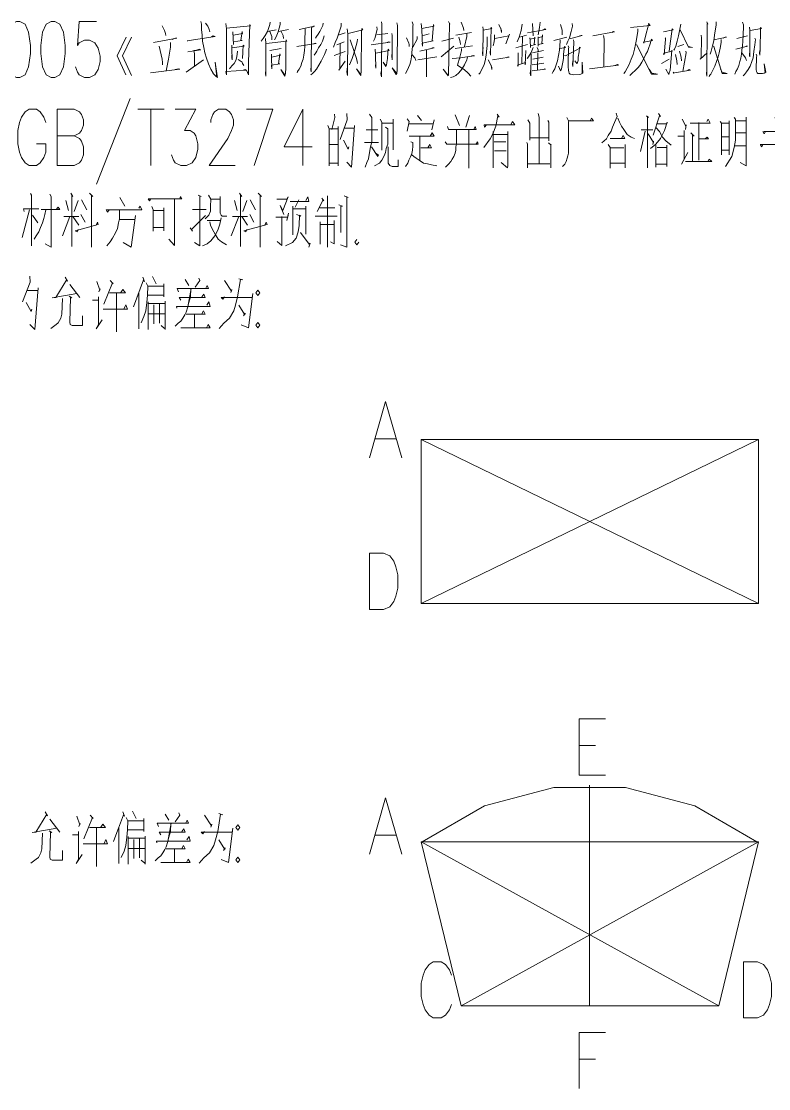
# Model space of a CAD drawing. Header units: millimetres. Extents: x 0 to 829, y 0 to 570.
# Drawn here: x 647.9 to 698.9, y 256.6 to 329.4 of the extents above; entities that cross this region are included whole.
import ezdxf

# ---------------------------------------------------------------- set-up
doc = ezdxf.new("R2010")
doc.units = ezdxf.units.MM

msp = doc.modelspace()

# ---------------------------------------------------------------- linework, layer by layer
at = {"color": 0, "lineweight": 0}
for points in [[(647.558889, 329.402722), (647.202583, 329.219278), (646.966222, 328.668944), (646.846278, 327.75525), (646.846278, 327.208444), (646.966222, 326.29475), (647.202583, 325.744417), (647.558889, 325.560972), (647.79525, 325.560972), (648.151556, 325.744417), (648.391444, 326.29475), (648.511389, 327.208444), (648.511389, 327.75525), (648.391444, 328.668944), (648.151556, 329.219278), (647.79525, 329.402722)], [(649.936611, 329.402722), (649.580306, 329.219278), (649.340417, 328.668944), (649.224, 327.75525), (649.224, 327.208444), (649.340417, 326.29475), (649.580306, 325.744417), (649.936611, 325.560972), (650.172972, 325.560972), (650.529278, 325.744417), (650.765639, 326.29475), (650.885583, 327.208444), (650.885583, 327.75525), (650.765639, 328.668944), (650.529278, 329.219278), (650.172972, 329.402722)], [(664.030083, 311.047694), (663.8925, 310.86425), (664.030083, 310.680806), (664.167667, 310.86425)], [(664.030083, 308.853417), (663.8925, 308.669972), (664.030083, 308.486528), (664.167667, 308.669972)], [(671.657139, 289.256611), (671.657139, 293.094833), (672.616694, 293.094833), (673.029444, 292.911389), (673.304611, 292.548028), (673.438667, 292.181139), (673.57625, 291.630806), (673.57625, 290.717111), (673.438667, 290.170306), (673.304611, 289.803417), (673.029444, 289.440056), (672.616694, 289.256611)], [(662.664833, 274.552833), (662.52725, 274.369389), (662.664833, 274.185944), (662.802417, 274.369389)], [(662.664833, 272.358556), (662.52725, 272.175111), (662.664833, 271.991667), (662.802417, 272.175111)], [(697.170028, 261.376583), (697.170028, 265.214806), (698.129583, 265.214806), (698.542333, 265.031361), (698.8175, 264.668), (698.955083, 264.301111), (699.089139, 263.754306), (699.089139, 262.837083), (698.955083, 262.290278), (698.8175, 261.923389), (698.542333, 261.560028), (698.129583, 261.376583)]]:
    msp.add_lwpolyline(points, close=True, dxfattribs=at)
for points in [[(653.023417, 329.402722), (651.838083, 329.402722), (651.718139, 327.75525), (651.838083, 327.938694), (652.194389, 328.122139), (652.550694, 328.122139), (652.907, 327.938694), (653.143361, 327.571806), (653.263306, 327.025), (653.263306, 326.658111), (653.143361, 326.111306), (652.907, 325.744417), (652.550694, 325.560972), (652.194389, 325.560972), (651.838083, 325.744417), (651.718139, 325.927861), (651.598194, 326.29475)], [(660.146, 329.402722), (660.184806, 329.219278), (660.184806, 328.855917), (660.223611, 328.464333), (660.262417, 328.041), (660.340028, 327.617667), (660.421167, 327.254306), (660.519944, 326.890944), (660.657528, 326.499361), (660.833917, 326.136), (660.989139, 325.864361), (660.989139, 325.832611), (661.165528, 325.652694), (661.285472, 325.560972), (661.246667, 325.684444), (661.109083, 326.619306), (661.2255, 325.592722)], [(660.459972, 329.27925), (660.615194, 329.067583), (660.696333, 328.915889), (660.752778, 328.676)], [(664.880278, 329.339222), (664.859111, 329.191056), (664.682722, 328.704222), (664.5275, 328.432583), (664.389917, 328.220917), (664.252333, 328.041)], [(665.547028, 329.339222), (665.547028, 329.191056), (665.409444, 328.676), (665.271861, 328.344389), (665.176611, 328.132722)], [(668.49625, 329.27925), (668.475083, 329.127556), (668.376306, 328.947639), (668.259889, 328.704222), (668.143472, 328.524306), (668.044694, 328.372611), (667.963556, 328.252667)], [(669.713333, 329.27925), (669.713333, 329.067583), (669.438167, 328.252667), (669.300583, 327.949278), (669.184167, 327.649417)], [(672.465, 329.370972), (672.482639, 329.219278), (672.465, 325.620944), (672.426194, 325.832611), (672.465, 326.044278)], [(673.526861, 329.311), (673.565667, 329.127556), (673.5445, 326.227722), (673.5445, 326.044278), (673.526861, 325.896111), (673.505694, 325.832611), (673.466889, 325.772639), (673.191722, 326.227722), (673.505694, 325.832611)], [(674.567556, 329.370972), (674.624, 329.159306), (674.606361, 329.099333), (674.606361, 328.220917), (674.606361, 327.797583), (674.567556, 327.497722), (674.546389, 327.254306), (674.52875, 326.982667), (674.468778, 326.711028), (674.408806, 326.467611), (674.310028, 326.255944), (674.232417, 326.044278), (674.116, 325.832611)], [(677.044056, 329.402722), (677.139306, 329.219278), (677.1005, 329.27925), (677.061694, 326.830972), (677.044056, 325.832611), (677.044056, 325.744417), (677.022889, 325.684444), (676.670111, 326.136), (677.022889, 325.712667)], [(677.908361, 329.339222), (678.063583, 328.947639), (678.08475, 328.767722)], [(683.29175, 329.339222), (683.249417, 328.979389), (683.154167, 328.492556)], [(694.665306, 329.370972), (694.746444, 329.219278), (694.704111, 329.251028), (694.665306, 325.652694), (694.647667, 325.832611), (694.665306, 326.076028)], [(695.314417, 329.370972), (695.314417, 329.159306), (695.198, 328.464333), (695.138028, 328.069222), (695.060417, 327.737611), (694.961639, 327.37425), (694.901667, 327.162583)], [(697.103, 329.339222), (697.180611, 329.159306), (697.162972, 329.067583), (697.141806, 328.464333), (697.124167, 328.041), (697.103, 327.737611), (697.064194, 327.43775), (697.043028, 327.162583), (696.986583, 326.890944), (696.926611, 326.651056), (696.849, 326.379417), (696.767861, 326.16775), (696.651444, 325.984306), (696.573833, 325.804389)], [(657.51075, 329.099333), (657.6695, 328.767722), (657.729472, 328.584278), (657.747111, 328.432583)], [(661.853444, 329.251028), (661.89225, 328.887667), (661.89225, 325.744417), (661.853444, 325.984306), (663.268083, 326.076028), (663.169306, 326.107778), (663.031722, 326.076028)], [(661.89225, 328.947639), (663.525611, 329.099333), (663.486806, 329.191056), (663.405667, 326.619306), (663.405667, 326.319444), (663.388028, 326.016056), (663.388028, 325.744417), (663.268083, 326.076028)], [(662.326167, 328.676), (662.364972, 327.829333), (662.364972, 328.00925), (662.954111, 328.100972), (662.8765, 328.100972), (662.954111, 328.704222), (662.992917, 328.584278), (662.364972, 328.464333)], [(664.682722, 328.704222), (665.271861, 328.827694)], [(664.859111, 328.704222), (664.996694, 328.372611), (664.996694, 328.132722)], [(665.430611, 328.704222), (666.118528, 328.855917)], [(665.628167, 328.704222), (665.76575, 328.432583), (665.783389, 328.220917)], [(667.258, 328.887667), (667.236833, 328.00925), (667.236833, 327.677639), (667.219194, 327.406), (667.180389, 327.102611), (667.120417, 326.830972), (667.042806, 326.591083), (666.961667, 326.347667), (666.84525, 326.136), (666.746472, 325.984306), (666.707667, 325.896111)], [(666.862889, 328.855917), (667.907111, 329.067583), (667.847139, 329.067583), (667.730722, 329.007611)], [(667.688389, 328.979389), (667.67075, 325.956083), (667.649583, 326.107778), (667.67075, 326.347667)], [(669.515778, 328.464333), (669.9885, 328.616028)], [(670.126083, 328.887667), (670.164889, 328.556056), (670.14725, 325.712667), (670.104917, 325.956083), (670.14725, 326.287694)], [(670.186056, 328.584278), (671.187944, 328.827694), (671.127972, 328.915889), (671.110333, 328.64425), (671.089167, 325.956083), (671.068, 325.804389), (671.050361, 325.712667), (670.754028, 326.16775), (671.068, 325.772639)], [(672.151028, 329.039361), (672.168667, 328.855917), (672.013444, 328.220917), (671.932306, 328.041)], [(672.151028, 328.492556), (672.895389, 328.584278)], [(673.170556, 328.584278), (673.209361, 328.432583), (673.209361, 326.771), (673.170556, 327.074389), (673.191722, 327.254306)], [(675.174333, 329.251028), (675.216667, 328.855917), (675.273111, 327.709389), (675.255472, 327.921056), (675.999833, 328.069222), (675.922222, 328.069222), (676.021, 329.191056), (676.038639, 329.067583), (675.234306, 328.915889)], [(675.255472, 328.404361), (675.724667, 328.556056)], [(677.534417, 328.464333), (678.613917, 328.64425)], [(678.299944, 328.556056), (678.299944, 328.372611), (678.141194, 327.677639)], [(679.379444, 329.039361), (679.400611, 328.855917), (679.379444, 327.042639), (679.361806, 327.254306), (679.400611, 327.617667)], [(679.400611, 328.795944), (680.007389, 328.915889), (679.950944, 329.007611), (679.912139, 327.102611), (679.890972, 327.286056), (679.912139, 327.497722)], [(680.480111, 329.191056), (680.617694, 328.887667), (680.6565, 328.767722), (680.6565, 328.64425), (680.617694, 328.947639)], [(682.071139, 329.219278), (681.993528, 328.767722), (681.855944, 328.312639), (681.718361, 328.00925)], [(682.445083, 328.616028), (683.683333, 328.855917), (683.623361, 328.887667), (683.446972, 328.795944)], [(682.780222, 329.251028), (682.819028, 328.404361)], [(684.685222, 329.191056), (684.801639, 328.795944), (684.801639, 328.64425), (684.801639, 328.492556)], [(685.489556, 329.251028), (685.510722, 329.067583), (685.411944, 328.704222), (685.295528, 328.280889), (685.19675, 328.041), (685.097972, 327.829333)], [(686.886556, 328.404361), (688.378806, 328.676), (688.301194, 328.704222), (688.18125, 328.64425)], [(689.952194, 328.887667), (689.952194, 328.735972), (689.871056, 328.160944), (689.814611, 327.829333), (689.733472, 327.497722), (689.638222, 327.134361), (689.518278, 326.830972), (689.380694, 326.467611), (689.243111, 326.195972), (689.087889, 325.956083), (689.00675, 325.832611)], [(689.458306, 328.979389), (690.795333, 329.127556), (690.696556, 329.251028), (690.65775, 329.067583), (690.520167, 328.492556), (690.382583, 327.921056), (690.343778, 327.981028), (690.382583, 327.981028), (690.954083, 328.100972), (690.894111, 328.192694), (690.795333, 327.861083), (690.696556, 327.557694), (690.618944, 327.346028), (690.520167, 327.162583), (690.382583, 326.862722), (690.245, 326.619306), (690.089778, 326.379417), (689.952194, 326.227722), (689.775806, 326.044278), (689.57825, 325.864361), (689.4195, 325.712667)], [(691.719611, 328.676), (692.368722, 328.827694), (692.30875, 328.887667), (692.111194, 327.37425)], [(692.897889, 329.219278), (692.88025, 329.099333), (692.742667, 328.404361), (692.643889, 328.041), (692.545111, 327.709389), (692.4675, 327.497722), (692.425167, 327.43775)], [(692.859083, 328.827694), (693.427056, 327.649417), (693.702222, 327.617667), (693.409417, 327.677639)], [(697.593361, 329.007611), (697.614528, 328.795944), (697.614528, 327.286056), (697.614528, 326.982667), (697.593361, 327.102611), (697.614528, 327.406)], [(697.632167, 328.767722), (698.401222, 328.915889), (698.34125, 328.979389), (698.34125, 328.827694), (698.302444, 327.557694), (698.281278, 327.102611), (698.263639, 327.254306), (698.281278, 327.406)], [(655.037778, 328.312639), (654.427472, 327.042639), (655.016611, 325.744417)], [(655.408194, 328.312639), (654.801417, 327.042639), (655.408194, 325.712667)], [(656.903972, 327.949278), (658.495, 328.252667), (658.417389, 328.252667), (658.181028, 328.160944)], [(658.061083, 327.949278), (658.061083, 327.649417), (657.944667, 326.830972), (657.785917, 326.016056)], [(660.872722, 328.344389), (660.989139, 328.404361), (661.109083, 328.372611), (659.200556, 328.069222), (659.260528, 328.069222)], [(664.545139, 328.220917), (664.583944, 327.889306), (664.583944, 326.771), (664.566306, 325.652694), (664.545139, 325.832611), (664.566306, 326.107778)], [(664.605111, 327.889306), (666.01975, 328.041), (665.959778, 328.132722), (665.942139, 327.861083), (665.942139, 326.195972), (665.920972, 325.864361), (665.903333, 325.744417), (665.882167, 325.652694), (665.607, 326.107778), (665.882167, 325.744417)], [(666.6865, 327.677639), (668.023528, 327.889306), (667.945917, 327.921056), (667.825972, 327.861083)], [(668.552694, 328.404361), (668.513889, 328.252667), (668.436278, 328.041), (668.319861, 327.829333), (668.182278, 327.585917), (668.062333, 327.37425), (667.984722, 327.254306), (667.868306, 327.102611)], [(669.928528, 328.00925), (669.420528, 327.797583)], [(669.653361, 327.861083), (669.635722, 326.195972), (669.558111, 326.076028), (669.9885, 326.679278)], [(670.835167, 328.192694), (670.814, 328.00925), (670.676417, 327.497722), (670.461222, 326.862722), (670.284833, 326.439389)], [(670.323639, 328.132722), (670.637611, 327.286056), (670.637611, 327.254306), (670.754028, 326.862722), (670.814, 326.651056), (670.835167, 326.531111)], [(671.755917, 327.797583), (673.054139, 327.981028), (673.032972, 327.981028), (672.955361, 328.00925), (672.856583, 327.949278)], [(674.172444, 328.280889), (674.331194, 327.921056), (674.348833, 327.829333), (674.37, 327.677639)], [(674.899167, 328.372611), (674.899167, 328.192694), (674.606361, 327.649417)], [(676.588972, 328.041), (677.375667, 328.252667)], [(677.749611, 328.312639), (677.848389, 328.00925), (677.866028, 327.829333)], [(679.675778, 328.344389), (679.675778, 327.677639), (679.654611, 327.617667), (679.636972, 327.286056), (679.598167, 326.950917), (679.538194, 326.711028), (679.478222, 326.467611), (679.379444, 326.255944), (679.280667, 326.044278), (679.203056, 325.896111), (679.104278, 325.804389)], [(680.187306, 328.492556), (680.187306, 328.160944), (680.144972, 327.921056), (680.088528, 327.737611)], [(680.204944, 328.220917), (681.150389, 328.404361), (681.206833, 328.524306), (680.952833, 327.861083)], [(682.445083, 327.829333), (681.64075, 327.585917)], [(681.877111, 328.312639), (682.367472, 328.464333)], [(682.092306, 328.344389), (682.0535, 326.531111)], [(682.603833, 328.280889), (682.621472, 328.100972), (682.642639, 327.617667), (682.642639, 327.737611), (682.97425, 327.829333), (682.896639, 327.829333), (682.935444, 328.312639), (682.917806, 328.252667), (682.621472, 328.192694)], [(683.154167, 328.344389), (683.154167, 327.709389), (683.171806, 327.829333), (683.506944, 327.889306), (683.408167, 327.889306), (683.468139, 328.492556), (683.468139, 328.372611), (683.171806, 328.280889)], [(684.664056, 328.132722), (684.664056, 328.041), (684.607611, 327.43775), (684.547639, 327.074389), (684.487667, 326.711028), (684.388889, 326.439389), (684.293639, 326.16775), (684.194861, 325.984306), (684.11725, 325.832611)], [(684.233667, 328.100972), (685.119139, 328.312639)], [(685.313167, 328.252667), (685.394306, 328.220917), (686.159833, 328.432583), (686.099861, 328.432583), (685.983444, 328.404361)], [(685.570694, 328.132722), (685.588333, 328.00925), (685.531889, 326.319444), (685.510722, 326.467611), (685.531889, 326.711028)], [(687.630917, 328.432583), (687.67325, 328.192694), (687.652083, 326.287694)], [(689.871056, 327.829333), (690.894111, 325.804389), (691.306861, 325.804389), (690.932917, 325.864361), (690.894111, 325.896111), (690.735361, 326.136)], [(691.836028, 328.280889), (691.857194, 328.252667), (691.857194, 328.160944), (691.758417, 327.134361), (691.719611, 327.194333), (691.836028, 327.254306), (692.30875, 327.37425), (692.287583, 327.43775), (692.192333, 326.319444), (692.171167, 326.076028), (692.111194, 325.896111), (692.072389, 325.772639), (691.874833, 326.136)], [(693.113083, 327.829333), (692.682694, 327.677639)], [(694.273722, 328.464333), (694.312528, 328.280889), (694.294889, 326.950917), (694.21375, 326.830972), (694.686472, 327.254306)], [(695.649556, 328.160944), (695.649556, 327.981028), (695.61075, 327.677639), (695.511972, 327.254306), (695.434361, 326.982667), (695.335583, 326.651056), (695.215639, 326.347667), (695.078056, 326.076028), (694.940472, 325.804389), (694.862861, 325.712667), (694.824056, 325.620944)], [(695.159194, 328.132722), (696.0235, 328.312639), (695.924722, 328.312639), (695.787139, 328.252667)], [(696.711417, 328.220917), (697.438139, 328.404361)], [(697.946139, 328.252667), (697.988472, 328.160944), (697.946139, 327.797583), (697.889694, 327.346028), (697.829722, 326.922694), (697.752111, 326.651056), (697.632167, 326.347667), (697.494583, 326.107778), (697.378167, 325.956083), (697.240583, 325.772639), (697.141806, 325.684444)], [(657.295556, 327.709389), (657.493111, 326.830972), (657.531917, 326.591083), (657.531917, 326.439389)], [(659.260528, 327.314278), (660.146, 327.465972), (660.026056, 327.497722), (659.849667, 327.43775), (659.673278, 327.406), (659.712083, 327.194333), (659.712083, 326.347667)], [(662.640139, 327.37425), (662.601333, 326.982667), (662.541361, 326.73925), (662.424944, 326.531111), (662.287361, 326.379417), (662.167417, 326.255944), (662.089806, 326.16775)], [(662.248556, 327.769361), (662.266194, 327.525944), (662.287361, 326.771), (662.248556, 326.922694), (662.266194, 327.102611)], [(662.266194, 327.585917), (663.091694, 327.709389), (663.031722, 327.769361), (662.992917, 326.862722), (662.992917, 326.982667), (663.014083, 327.194333)], [(665.628167, 327.557694), (664.841472, 327.406)], [(664.957889, 327.162583), (664.957889, 326.950917), (664.979056, 326.16775), (664.957889, 326.407639), (665.529389, 326.499361), (665.44825, 326.499361), (665.529389, 327.194333), (665.568194, 327.102611), (664.979056, 326.950917)], [(668.711444, 327.497722), (668.672639, 327.37425), (668.573861, 327.134361), (668.475083, 326.922694), (668.358667, 326.679278), (668.199917, 326.407639), (668.044694, 326.136), (667.907111, 325.984306), (667.769528, 325.832611), (667.649583, 325.744417)], [(669.9885, 327.346028), (669.240611, 327.074389)], [(672.031083, 327.497722), (672.069889, 327.162583), (672.069889, 327.102611), (672.091056, 326.195972), (672.069889, 326.379417), (672.091056, 326.531111)], [(672.091056, 327.226083), (672.994167, 327.406), (672.934194, 327.497722), (672.895389, 327.254306), (672.87775, 326.862722), (672.838944, 326.591083), (672.817778, 326.407639), (672.757806, 326.319444), (672.581417, 326.619306), (672.778972, 326.347667)], [(674.546389, 327.134361), (674.743944, 326.922694), (674.821556, 326.73925)], [(675.096722, 327.37425), (676.059806, 327.585917), (675.961028, 327.585917), (675.823444, 327.525944)], [(675.548278, 327.43775), (675.548278, 325.620944), (675.530639, 325.864361), (675.548278, 326.076028)], [(676.550167, 326.982667), (677.396833, 327.709389)], [(677.495611, 327.557694), (678.691528, 327.737611)], [(677.926, 327.557694), (677.926, 327.406), (677.827222, 326.950917), (677.650833, 326.407639), (677.887194, 326.255944), (678.102389, 326.107778), (678.377556, 325.864361), (678.575111, 325.652694)], [(681.795972, 327.254306), (681.795972, 326.347667), (681.757167, 326.407639), (682.289861, 326.591083), (682.268694, 326.439389), (682.3075, 326.950917), (682.328667, 327.406)], [(682.819028, 327.617667), (682.681444, 327.286056), (682.505056, 326.982667), (682.406278, 326.862722)], [(682.681444, 327.194333), (682.660278, 325.684444), (682.621472, 325.832611), (682.660278, 326.136)], [(682.780222, 327.254306), (683.524583, 327.406)], [(683.094194, 327.617667), (683.171806, 327.465972), (683.171806, 327.37425)], [(683.133, 327.254306), (683.111833, 326.076028)], [(684.646417, 327.557694), (685.020361, 327.617667), (684.960389, 327.677639), (684.939222, 327.525944), (684.900417, 327.134361), (684.882778, 326.862722), (684.843972, 326.619306), (684.801639, 326.379417), (684.745194, 326.16775), (684.706389, 326.044278), (684.685222, 326.016056), (684.547639, 326.347667), (684.685222, 326.076028)], [(684.960389, 327.074389), (685.020361, 327.042639), (686.039889, 327.585917), (685.983444, 327.649417), (685.962278, 327.314278), (685.902306, 326.950917), (685.884667, 326.73925), (685.845861, 326.591083), (685.807056, 326.531111), (685.669472, 326.711028)], [(685.214389, 327.737611), (685.256722, 327.617667), (685.235556, 327.557694), (685.214389, 326.531111), (685.214389, 326.287694), (685.235556, 326.076028), (685.256722, 325.956083), (685.274361, 325.864361), (685.351972, 325.804389), (685.471917, 325.772639), (685.588333, 325.744417), (685.983444, 325.772639), (686.078694, 325.804389), (686.159833, 325.832611), (686.198639, 325.864361), (686.159833, 326.619306), (686.159833, 325.864361)], [(692.523944, 327.134361), (692.622722, 326.711028), (692.643889, 326.467611)], [(692.799111, 327.37425), (692.919056, 326.950917), (692.936694, 326.711028)], [(693.233028, 327.37425), (693.250667, 327.254306), (693.035472, 325.984306)], [(695.116861, 327.709389), (695.138028, 327.677639), (695.709528, 325.832611), (696.062306, 325.832611), (695.727167, 325.924333), (695.61075, 326.136)], [(696.651444, 327.497722), (697.438139, 327.709389), (697.378167, 327.709389), (697.357, 327.677639)], [(697.064194, 327.254306), (697.300556, 326.922694), (697.378167, 326.73925)], [(698.044917, 327.162583), (698.083722, 327.042639), (698.066083, 326.950917), (698.044917, 326.107778), (698.066083, 325.984306), (698.104889, 325.896111), (698.143694, 325.832611), (698.221306, 325.832611), (698.478833, 325.832611), (698.577611, 325.864361), (698.694028, 325.924333), (698.577611, 326.499361), (698.655222, 325.896111)], [(659.144111, 325.924333), (660.322389, 326.771)], [(662.678944, 326.80275), (662.954111, 326.619306), (662.992917, 326.531111), (663.074056, 326.379417)], [(674.959139, 326.771), (676.236194, 326.982667)], [(678.33875, 326.950917), (678.299944, 326.771), (678.123556, 326.439389), (677.947167, 326.136), (677.749611, 325.896111), (677.534417, 325.712667), (677.358028, 325.620944), (677.178111, 325.560972)], [(677.298056, 326.862722), (677.887194, 326.922694), (678.299944, 326.982667), (678.811472, 327.042639), (678.7515, 327.074389), (678.613917, 327.042639)], [(679.753389, 326.771), (679.929778, 326.439389), (679.98975, 326.255944), (680.007389, 326.107778), (679.950944, 326.407639)], [(680.049722, 326.771), (681.189194, 326.950917), (681.108056, 326.982667), (680.970472, 326.922694)], [(683.54575, 326.559333), (682.759056, 326.439389)], [(682.797861, 326.830972), (683.506944, 326.950917)], [(686.671361, 326.16775), (688.636333, 326.407639), (688.576361, 326.467611), (688.399972, 326.379417)], [(691.582028, 326.531111), (692.093556, 326.830972)], [(656.706417, 325.896111), (658.710194, 326.136), (658.611417, 326.16775), (658.396222, 326.107778)], [(682.741417, 326.016056), (683.662167, 326.136), (683.623361, 326.16775), (683.506944, 326.107778)], [(692.368722, 325.924333), (692.425167, 325.864361), (692.4675, 325.896111), (693.547, 326.076028), (693.469389, 326.107778), (693.370611, 326.044278)], [(655.327056, 324.139278), (653.023417, 318.290222)], [(649.569722, 322.495333), (649.439194, 322.858694), (649.185194, 323.225583), (648.927667, 323.409028), (648.416139, 323.409028), (648.162139, 323.225583), (647.904611, 322.858694), (647.777611, 322.495333), (647.650611, 321.945), (647.650611, 321.031306), (647.777611, 320.4845), (647.904611, 320.117611), (648.162139, 319.750722), (648.416139, 319.570806), (648.927667, 319.570806), (649.185194, 319.750722), (649.439194, 320.117611), (649.569722, 320.4845), (649.569722, 321.031306), (648.927667, 321.031306)], [(650.33525, 319.570806), (650.33525, 323.409028), (651.488833, 323.409028), (651.873361, 323.225583), (652.000361, 323.042139), (652.127361, 322.678778), (652.127361, 322.311889), (652.000361, 321.945), (651.873361, 321.761556), (651.488833, 321.581639)], [(655.838583, 323.409028), (657.630694, 323.409028)], [(656.734639, 323.409028), (656.734639, 319.570806)], [(658.396222, 323.409028), (659.803806, 323.409028), (659.038278, 321.945), (659.422806, 321.945), (659.676806, 321.761556), (659.803806, 321.581639), (659.934333, 321.031306), (659.934333, 320.667944), (659.803806, 320.117611), (659.549806, 319.750722), (659.165278, 319.570806), (658.78075, 319.570806), (658.396222, 319.750722), (658.269222, 319.934167), (658.142222, 320.301056)], [(660.830389, 322.495333), (660.830389, 322.678778), (660.957389, 323.042139), (661.084389, 323.225583), (661.341917, 323.409028), (661.853444, 323.409028), (662.107444, 323.225583), (662.237972, 323.042139), (662.364972, 322.678778), (662.364972, 322.311889), (662.237972, 321.945), (661.980444, 321.398194), (660.699861, 319.570806), (662.491972, 319.570806)], [(663.261028, 323.409028), (665.053139, 323.409028), (663.772556, 319.570806)], [(667.09925, 323.409028), (665.818667, 320.847861), (667.737778, 320.847861)], [(667.09925, 323.409028), (667.09925, 319.570806)], [(669.265306, 323.063306), (669.293528, 322.834), (669.078333, 322.026139)], [(670.097861, 323.102111), (670.126083, 322.678778), (669.642778, 321.334694)], [(671.657139, 323.063306), (671.819417, 322.834), (671.819417, 321.183), (671.710056, 320.837278), (671.657139, 320.45275), (671.576, 320.029417), (671.470167, 319.761306), (671.360806, 319.454389)], [(674.21125, 322.756389), (674.37, 322.562361), (674.21125, 321.909722)], [(674.934444, 322.985694), (675.206083, 322.639972)], [(677.488556, 323.0245), (677.784889, 322.29425)], [(678.483389, 322.985694), (678.215278, 322.181361)], [(680.363694, 323.063306), (680.49775, 322.869278), (680.416611, 322.946889), (680.282556, 322.255444), (680.067361, 321.719222), (679.880389, 321.3735), (679.45, 320.798472)], [(683.157694, 323.102111), (683.238833, 322.869278), (683.238833, 319.7225)], [(685.119139, 322.834), (685.2285, 322.601167), (686.946528, 322.601167), (686.812472, 322.795194), (686.706639, 322.601167)], [(688.481111, 323.140917), (688.558722, 322.908083), (688.37175, 322.488278), (688.237694, 322.181361), (688.131861, 321.909722), (687.941361, 321.602806), (687.835528, 321.3735), (687.510972, 321.105389)], [(688.586944, 322.795194), (688.721, 322.527083), (688.855056, 322.255444), (689.017333, 322.026139), (689.232528, 321.680417), (689.500639, 321.489917), (689.744056, 321.412306)], [(690.548389, 322.946889), (690.682444, 322.834), (690.629528, 322.908083), (690.629528, 319.415583), (690.629528, 321.987333), (690.199139, 321.987333), (690.978778, 321.987333)], [(691.380944, 323.102111), (691.515, 322.908083), (691.433861, 322.946889), (691.007, 321.641611)], [(696.542083, 322.834), (696.623222, 322.717583), (696.623222, 321.719222), (696.623222, 321.295889), (696.542083, 320.798472), (696.379806, 320.184639), (695.949417, 319.493194)], [(696.647917, 322.601167), (697.346417, 322.601167), (697.346417, 322.869278), (697.346417, 319.532), (696.94425, 319.761306)], [(699.307861, 322.834), (699.470139, 322.717583), (699.389, 322.717583), (699.389, 319.299167), (699.389, 321.874444), (698.556444, 321.874444), (700.034583, 321.874444), (700.034583, 322.064944), (700.034583, 320.988972), (698.316556, 320.988972), (700.355611, 320.988972), (700.383833, 321.144194), (700.278, 319.570806), (699.900528, 319.761306)], [(668.810222, 322.29425), (668.891361, 322.064944), (668.891361, 319.532)], [(668.916056, 322.064944), (669.4805, 322.064944)], [(669.508722, 322.216639), (669.508722, 319.532)], [(669.939111, 322.10375), (670.581167, 322.10375)], [(670.637611, 322.29425), (670.422417, 319.454389), (670.097861, 319.800111)], [(672.733111, 322.181361), (672.891861, 322.064944), (672.891861, 321.027778), (672.786028, 320.720861), (672.733111, 320.45275), (672.651972, 320.223444), (672.489694, 319.916528), (672.330944, 319.7225), (671.981694, 319.532)], [(672.383861, 322.717583), (672.489694, 322.527083), (672.489694, 320.604444)], [(672.542611, 322.449472), (673.269333, 322.449472)], [(673.269333, 322.717583), (673.269333, 320.64325)], [(674.317083, 322.410667), (676.010417, 322.410667)], [(676.063333, 322.678778), (675.904583, 321.987333)], [(676.977028, 322.216639), (677.033472, 322.026139), (678.938472, 322.026139), (678.860861, 322.216639), (678.779722, 322.026139)], [(678.430472, 322.026139), (678.430472, 319.376778)], [(679.636972, 322.333056), (679.502917, 322.181361), (679.478222, 322.333056), (681.573722, 322.333056), (681.411444, 322.562361), (681.305611, 322.371861)], [(682.459194, 322.678778), (682.59325, 322.449472), (682.59325, 321.295889)], [(683.8315, 322.639972), (683.884417, 322.527083), (683.884417, 321.257083)], [(685.2285, 322.562361), (685.2285, 320.413944), (685.175583, 320.223444), (685.147361, 320.068222), (685.066222, 319.838917), (684.985083, 319.644889), (684.826333, 319.493194)], [(691.299806, 322.410667), (691.945389, 322.410667), (691.973611, 322.527083), (691.786639, 321.948528), (691.515, 321.412306), (691.193972, 321.027778), (690.8165, 320.720861)], [(691.222194, 322.142556), (691.433861, 321.874444), (691.649056, 321.489917), (691.86425, 321.257083), (692.241722, 320.950167)], [(692.993139, 322.717583), (693.236556, 322.255444), (693.26125, 322.333056), (693.208333, 322.026139)], [(693.532889, 322.449472), (694.901667, 322.449472), (694.767611, 322.717583), (694.661778, 322.562361)], [(694.122028, 322.488278), (694.122028, 319.916528), (694.122028, 321.3735), (694.795833, 321.3735), (694.686472, 321.489917), (694.580639, 321.412306)], [(695.575472, 322.562361), (695.681306, 322.449472), (695.681306, 320.297528), (695.681306, 320.604444), (696.192833, 320.604444), (696.192833, 320.297528), (696.192833, 322.601167), (696.192833, 322.449472), (695.653083, 322.449472), (695.653083, 322.488278)], [(650.33525, 321.581639), (651.488833, 321.581639), (651.873361, 321.398194), (652.000361, 321.21475), (652.127361, 320.847861), (652.127361, 320.301056), (652.000361, 319.934167), (651.873361, 319.750722), (651.488833, 319.570806), (650.33525, 319.570806)], [(669.882667, 321.295889), (670.207222, 320.682056), (670.231917, 320.837278)], [(671.41725, 321.987333), (672.221583, 321.987333)], [(674.37, 321.567528), (676.063333, 321.567528), (675.929278, 321.796833), (675.795222, 321.567528)], [(675.096722, 321.528722), (675.096722, 319.916528)], [(677.597917, 321.987333), (677.597917, 321.027778), (677.541472, 320.837278), (677.541472, 320.604444), (677.488556, 320.413944), (677.407417, 320.184639), (677.301583, 319.990611), (677.192222, 319.838917), (677.033472, 319.644889), (676.842972, 319.454389)], [(680.095583, 319.415583), (680.095583, 321.874444), (680.095583, 321.680417), (681.090417, 321.680417), (681.090417, 321.874444), (681.090417, 319.532), (681.062194, 319.415583), (680.631806, 319.761306)], [(682.568556, 321.451111), (683.912639, 321.451111)], [(688.075417, 321.412306), (689.07025, 321.412306), (688.964417, 321.602806), (688.855056, 321.412306)], [(690.46725, 321.909722), (690.146222, 320.530361)], [(690.65775, 321.719222), (691.031694, 321.144194), (691.031694, 321.221806), (690.978778, 320.988972)], [(692.700333, 321.567528), (693.127194, 321.567528), (693.127194, 321.948528), (693.127194, 320.029417), (692.940222, 319.644889), (693.370611, 320.45275)], [(693.585806, 321.796833), (693.801, 321.567528), (693.691639, 321.680417), (693.691639, 319.838917), (693.208333, 319.838917), (695.011028, 319.838917), (694.820528, 319.990611), (694.739389, 319.838917)], [(695.653083, 321.528722), (696.192833, 321.528722)], [(696.647917, 321.796833), (697.321722, 321.796833)], [(698.665806, 321.874444), (698.584667, 321.719222), (698.503528, 321.874444)], [(668.891361, 320.988972), (669.4805, 320.988972)], [(671.307889, 321.144194), (672.2745, 321.144194)], [(671.791194, 320.837278), (672.221583, 320.184639), (672.2745, 320.26225), (672.11575, 320.375139)], [(672.920083, 320.837278), (672.920083, 319.7225), (673.029444, 319.570806), (673.188194, 319.493194), (673.618583, 319.493194), (673.618583, 319.951806)], [(674.479361, 321.183), (674.613417, 321.144194), (674.613417, 320.876083), (674.585194, 320.604444), (674.532278, 320.375139), (674.451139, 320.145833), (674.345306, 319.916528), (674.264167, 319.7225), (674.101889, 319.493194)], [(675.149639, 320.759667), (675.876361, 320.759667), (675.770528, 320.988972), (675.632944, 320.759667)], [(676.818278, 321.183), (676.924111, 321.027778), (679.072528, 321.027778), (679.019611, 321.183), (678.913778, 320.988972)], [(680.1485, 321.183), (680.956361, 321.183)], [(680.176722, 320.569167), (680.981056, 320.569167)], [(682.378056, 321.144194), (682.4345, 321.027778), (682.4345, 319.415583)], [(683.856194, 321.105389), (684.046694, 320.950167)], [(684.018472, 321.027778), (684.018472, 319.415583)], [(687.941361, 320.988972), (688.075417, 320.798472), (688.075417, 319.376778)], [(688.050722, 320.759667), (689.017333, 320.759667)], [(689.098472, 320.988972), (689.098472, 319.415583)], [(691.193972, 320.950167), (691.193972, 319.454389), (691.193972, 319.644889), (691.945389, 319.644889), (691.945389, 319.493194), (691.945389, 320.950167), (691.945389, 320.798472), (691.275111, 320.798472)], [(696.542083, 320.914889), (697.346417, 320.914889)], [(698.503528, 320.988972), (698.422389, 320.837278), (698.34125, 320.950167)], [(674.532278, 320.297528), (674.666333, 320.184639), (674.828611, 320.068222), (675.043806, 319.916528), (675.340139, 319.7225), (675.60825, 319.683694), (675.876361, 319.609611), (676.253833, 319.532)], [(668.916056, 319.7225), (669.4805, 319.7225)], [(682.459194, 319.683694), (683.965556, 319.683694)], [(688.050722, 319.7225), (689.045556, 319.7225)], [(648.507861, 317.644639), (648.592528, 317.528222), (648.592528, 314.074528)], [(651.273639, 317.683444), (651.41475, 317.450611), (651.330083, 317.528222), (651.330083, 314.035722)], [(652.540111, 317.683444), (652.769417, 317.450611), (652.681222, 317.528222), (652.681222, 313.996917)], [(662.788306, 317.683444), (662.932944, 317.450611), (662.84475, 317.528222), (662.84475, 314.035722)], [(664.054778, 317.683444), (664.287611, 317.450611), (664.199417, 317.528222), (664.199417, 313.996917)], [(649.830778, 317.605833), (649.918972, 317.450611), (649.918972, 313.996917), (649.516806, 314.226222)], [(650.927917, 317.1825), (651.100778, 316.491056)], [(651.760472, 317.1825), (651.502944, 316.416972)], [(651.993306, 317.221306), (652.36725, 316.529861)], [(654.610917, 317.376528), (654.956639, 316.797972)], [(656.713472, 317.260111), (656.628806, 317.143694), (656.540611, 317.298917), (658.84425, 317.298917), (658.756056, 317.450611), (658.699611, 317.298917)], [(657.951722, 314.533139), (658.353889, 314.113333), (658.353889, 317.260111)], [(659.966083, 317.528222), (660.167167, 317.450611), (660.0825, 317.489417), (660.0825, 314.074528), (659.708556, 314.303833)], [(660.657528, 317.528222), (660.830389, 317.260111), (660.802167, 316.762694), (660.802167, 316.45225), (660.68575, 316.184139), (660.428222, 315.916028)], [(660.830389, 317.260111), (661.465389, 317.260111), (661.465389, 317.450611), (661.465389, 316.300556), (661.521833, 316.184139), (661.6065, 316.110056), (661.924, 316.110056)], [(662.442583, 317.1825), (662.615444, 316.491056)], [(663.278667, 317.1825), (663.017611, 316.416972)], [(663.507972, 317.221306), (663.881917, 316.529861)], [(665.32125, 317.260111), (666.012694, 317.260111), (666.100889, 317.415333), (665.726944, 316.491056), (665.554083, 316.836778), (665.811611, 316.222944)], [(666.242, 317.104889), (667.512, 317.104889), (667.452028, 317.415333), (667.307389, 317.1825)], [(666.820556, 317.221306), (666.587722, 316.723889)], [(668.259889, 316.685083), (669.297056, 316.685083), (668.778472, 316.685083), (668.778472, 317.489417), (668.778472, 313.996917), (668.778472, 316.110056), (667.942389, 316.110056), (669.438167, 316.110056)], [(668.404528, 317.337722), (668.545639, 317.143694), (668.489194, 317.221306), (668.087028, 316.416972)], [(669.928528, 317.489417), (670.189583, 317.376528), (670.101389, 317.415333), (670.101389, 313.996917), (669.671, 314.152139)], [(648.451417, 316.529861), (647.961056, 314.649556)], [(648.077472, 316.416972), (648.045722, 316.607472), (649.082889, 316.607472)], [(648.6525, 316.184139), (649.026444, 315.647917)], [(649.57325, 316.529861), (649.488583, 316.222944), (649.428611, 315.954833), (649.343944, 315.647917), (649.199306, 315.341), (649.082889, 315.034083), (648.910028, 314.765972), (648.765389, 314.533139)], [(649.25575, 316.568667), (650.522222, 316.568667), (650.409333, 316.723889), (650.264694, 316.568667)], [(651.961556, 316.222944), (652.250833, 315.686722)], [(653.89125, 316.529861), (653.778361, 316.378167), (653.690167, 316.529861), (656.110222, 316.529861), (655.993806, 316.797972), (655.909139, 316.646278)], [(654.582694, 316.529861), (654.582694, 315.916028), (654.52625, 315.647917), (654.466278, 315.263389), (654.325167, 314.956472), (654.124083, 314.61075), (653.951222, 314.342639), (653.718389, 314.074528)], [(656.801667, 316.762694), (656.886333, 316.529861), (656.886333, 315.072889), (656.886333, 315.341), (657.606, 315.341), (657.606, 315.111694), (657.606, 316.685083), (657.606, 316.491056), (656.886333, 316.491056)], [(659.563917, 316.568667), (660.512889, 316.568667)], [(663.47975, 316.222944), (663.769028, 315.686722)], [(665.264806, 316.032444), (666.072667, 316.032444), (666.129111, 316.300556), (666.012694, 315.799611)], [(666.675917, 316.222944), (666.965194, 316.110056), (666.877, 316.184139), (666.848778, 315.457417), (666.792333, 315.034083), (666.647694, 314.61075), (666.386639, 314.303833), (665.928028, 314.074528)], [(666.414861, 314.840056), (666.414861, 316.797972), (666.414861, 316.607472), (667.307389, 316.607472), (667.307389, 316.797972), (667.307389, 314.878861)], [(669.554583, 316.875583), (669.815639, 316.797972), (669.699222, 316.797972), (669.699222, 314.995278)], [(651.213667, 316.07125), (650.695083, 314.765972)], [(650.783278, 316.07125), (651.820444, 316.07125)], [(651.41475, 316.07125), (651.820444, 315.492694)], [(651.760472, 315.185778), (651.704028, 315.034083), (651.559389, 315.111694), (653.143361, 315.5315), (653.086917, 315.686722), (652.998722, 315.492694)], [(654.582694, 315.877222), (655.619861, 315.877222)], [(655.676306, 316.145333), (655.390556, 313.996917), (654.84375, 314.303833)], [(659.419278, 315.302194), (659.563917, 315.072889), (659.507472, 315.185778), (660.456444, 316.145333)], [(660.572861, 315.799611), (661.493611, 315.799611), (661.521833, 315.993639), (661.437167, 315.570306), (661.292528, 315.146972), (661.091444, 314.765972), (660.830389, 314.42025), (660.572861, 314.226222), (660.255361, 314.074528)], [(660.745722, 315.725528), (660.802167, 315.492694), (660.946806, 315.185778), (661.119667, 314.878861), (661.32075, 314.533139), (661.550056, 314.342639), (661.895778, 314.152139)], [(662.731861, 316.07125), (662.213278, 314.765972)], [(662.297944, 316.07125), (663.335111, 316.07125)], [(662.932944, 316.07125), (663.335111, 315.492694)], [(663.278667, 315.185778), (663.222222, 315.034083), (663.077583, 315.111694), (664.661556, 315.5315), (664.601583, 315.686722), (664.516917, 315.492694)], [(665.666972, 316.07125), (665.666972, 314.113333), (665.349472, 314.381444)], [(668.288111, 314.187417), (668.288111, 315.725528), (668.288111, 315.5315), (669.237083, 315.5315), (669.237083, 315.799611), (669.237083, 314.226222), (668.979556, 314.342639)], [(666.933444, 314.995278), (667.540222, 314.187417), (667.596667, 314.265028), (667.512, 313.996917)], [(670.785778, 314.5155), (670.648194, 314.332056), (670.785778, 314.152139), (670.923361, 314.332056)], [(648.462, 312.017833), (648.490222, 311.598028), (647.971639, 310.253944)], [(650.878528, 311.94375), (651.051389, 311.675639), (650.994944, 311.788528), (650.247056, 310.560861), (649.986, 310.522056), (651.686389, 310.828972), (651.887472, 310.560861), (651.196028, 311.442806)], [(656.17725, 311.94375), (656.290139, 311.636833), (656.233694, 311.749722), (655.54225, 309.908222), (655.916194, 310.906583), (655.916194, 308.412444)], [(656.840472, 311.982556), (657.098, 311.481611)], [(660.004889, 311.866139), (660.064861, 311.710917), (659.747361, 311.252306)], [(662.742444, 311.827333), (662.999972, 311.749722), (662.855333, 311.788528), (662.65425, 310.599667), (662.509611, 310.024639), (662.396722, 309.640111), (662.107444, 309.139167), (661.705278, 308.793444), (661.387778, 308.447722)], [(649.037028, 311.2135), (648.804194, 308.373639), (648.462, 308.719361)], [(653.037528, 311.636833), (653.238611, 311.058278), (653.266833, 311.135889), (653.182167, 310.945389)], [(653.958278, 311.710917), (654.159361, 311.481611), (654.102917, 311.559222), (653.527889, 310.098722)], [(653.901833, 310.867778), (654.995444, 310.867778), (654.822583, 311.097083), (654.677944, 310.906583)], [(656.406556, 311.559222), (656.522972, 311.329917), (656.49475, 310.712556), (656.463, 310.215139), (656.378333, 309.640111), (656.261917, 309.255583), (656.060833, 308.83225)], [(656.551194, 311.329917), (657.616583, 311.329917), (657.616583, 311.481611), (657.616583, 310.599667), (657.616583, 310.712556), (656.522972, 310.712556)], [(659.486306, 311.174694), (659.257, 309.908222), (659.140583, 309.5625), (659.055917, 309.372), (658.911278, 309.139167), (658.766639, 308.948667), (658.593778, 308.793444), (658.392694, 308.602944)], [(658.625528, 310.945389), (658.537333, 311.174694), (660.668111, 311.174694), (660.579917, 311.365194), (660.467028, 311.135889)], [(659.084139, 311.788528), (659.313444, 311.365194)], [(659.458083, 311.135889), (659.429861, 310.599667), (659.285222, 310.063444)], [(661.761722, 311.710917), (662.223861, 310.984194), (662.252083, 311.097083), (662.195639, 310.906583)], [(648.289139, 311.023), (648.977056, 311.023)], [(650.705667, 310.48325), (650.649222, 309.410806), (650.58925, 309.139167), (650.416389, 308.83225), (650.275278, 308.719361), (649.901333, 308.447722)], [(651.167806, 310.638472), (651.340667, 310.522056), (651.252472, 310.560861), (651.196028, 308.871056), (651.22425, 308.719361), (651.368889, 308.64175), (652.060333, 308.64175), (652.060333, 309.294389)], [(652.751778, 310.370361), (653.153944, 310.370361), (653.153944, 310.599667), (653.153944, 308.680556), (653.009306, 308.412444), (653.411472, 309.026278)], [(654.392194, 310.828972), (654.392194, 308.218417), (654.392194, 309.753), (653.471444, 309.753), (655.140083, 309.753), (655.023667, 310.063444), (654.910778, 309.791806)], [(658.766639, 310.370361), (658.65375, 310.560861), (660.438806, 310.560861), (660.350611, 310.790167), (660.205972, 310.599667)], [(661.761722, 310.599667), (661.645306, 310.444444), (661.532417, 310.560861), (663.634972, 310.560861), (663.691417, 310.828972), (663.402139, 308.486528), (662.883556, 308.680556)], [(648.229167, 310.215139), (648.574889, 309.601306), (648.603111, 309.753)], [(656.551194, 308.373639), (656.551194, 310.253944), (656.551194, 310.137528), (657.70125, 310.137528), (657.70125, 310.29275), (657.70125, 308.373639), (657.70125, 309.446083), (656.579417, 309.446083), (656.925139, 309.446083), (656.925139, 310.063444), (656.925139, 308.758167), (656.925139, 309.410806)], [(657.327306, 310.137528), (657.327306, 308.793444)], [(658.509111, 309.830611), (658.480889, 309.947028), (660.784528, 309.947028), (660.696333, 310.253944), (660.551694, 310.024639)], [(659.140583, 309.410806), (660.438806, 309.410806), (660.322389, 309.640111), (660.205972, 309.446083)], [(662.742444, 310.024639), (663.144611, 309.372), (663.172833, 309.484889), (663.056417, 309.294389)], [(659.719139, 309.410806), (659.719139, 308.525333)], [(657.443722, 308.64175), (657.673028, 308.447722)], [(658.766639, 308.486528), (660.784528, 308.486528), (660.639889, 308.719361), (660.551694, 308.525333)], [(671.657139, 299.621222), (672.754278, 303.459444), (673.851417, 299.621222)], [(672.069889, 300.898278), (673.438667, 300.898278)], [(675.184917, 289.669361), (698.207194, 300.863)], [(675.184917, 300.863), (698.207194, 289.669361)], [(675.184917, 300.863), (698.207194, 300.863)], [(675.184917, 289.669361), (675.184917, 300.863)], [(698.207194, 300.863), (698.207194, 289.669361)], [(698.207194, 289.669361), (675.184917, 289.669361)], [(685.969333, 277.960667), (685.969333, 281.798889), (687.750861, 281.798889)], [(685.969333, 279.9715), (687.066472, 279.9715)], [(685.969333, 277.960667), (687.750861, 277.960667)], [(698.094306, 273.39925), (693.853917, 275.851056), (689.123167, 277.117528), (684.226611, 277.117528), (679.495861, 275.851056), (675.255472, 273.39925)], [(686.674889, 277.279806), (686.674889, 262.212667)], [(671.657139, 272.570222), (672.754278, 276.408444), (673.851417, 272.570222)], [(649.513278, 275.448889), (649.686139, 275.180778), (649.629694, 275.293667), (648.881806, 274.066), (648.62075, 274.027194), (650.321139, 274.334111), (650.522222, 274.066), (649.830778, 274.947944)], [(654.812, 275.448889), (654.928417, 275.141972), (654.868444, 275.254861), (654.180528, 273.413361), (654.554472, 274.411722), (654.554472, 271.917583)], [(655.475222, 275.487694), (655.73275, 274.98675)], [(658.643167, 275.371278), (658.699611, 275.216056), (658.382111, 274.757444)], [(651.675806, 275.141972), (651.876889, 274.563417), (651.905111, 274.641028), (651.816917, 274.450528)], [(652.596556, 275.216056), (652.797639, 274.98675), (652.741194, 275.064361), (652.162639, 273.603861)], [(655.041306, 275.064361), (655.157722, 274.835056), (655.1295, 274.217694), (655.101278, 273.720278), (655.013083, 273.14525), (654.900194, 272.760722), (654.699111, 272.337389)], [(655.185944, 274.835056), (656.251333, 274.835056), (656.251333, 274.98675), (656.251333, 274.104806), (656.251333, 274.217694), (655.157722, 274.217694)], [(658.124583, 274.679833), (657.89175, 273.413361), (657.778861, 273.067639), (657.690667, 272.877139), (657.549556, 272.644306), (657.404917, 272.453806), (657.232056, 272.298583), (657.030972, 272.108083)], [(657.260278, 274.450528), (657.172083, 274.679833), (659.302861, 274.679833), (659.218194, 274.870333), (659.101778, 274.641028)], [(657.718889, 275.293667), (657.951722, 274.870333)], [(658.096361, 274.641028), (658.064611, 274.104806), (657.9235, 273.565056)], [(661.377194, 275.332472), (661.634722, 275.254861), (661.493611, 275.293667), (661.292528, 274.104806), (661.147889, 273.529778), (661.031472, 273.14525), (660.742194, 272.644306), (660.340028, 272.298583), (660.022528, 271.952861)], [(660.396472, 275.216056), (660.858611, 274.489333), (660.886833, 274.602222), (660.830389, 274.411722)], [(649.340417, 273.988389), (649.283972, 272.912417), (649.227528, 272.644306), (649.054667, 272.337389), (648.910028, 272.2245), (648.536083, 271.952861)], [(649.802556, 274.143611), (649.975417, 274.027194), (649.89075, 274.066), (649.830778, 272.376194), (649.859, 272.2245), (650.003639, 272.146889), (650.695083, 272.146889), (650.695083, 272.799528)], [(651.386528, 273.8755), (651.788694, 273.8755), (651.788694, 274.104806), (651.788694, 272.185694), (651.644056, 271.917583), (652.04975, 272.531417)], [(653.026944, 274.334111), (653.026944, 271.723556), (653.026944, 273.258139), (652.106194, 273.258139), (653.774833, 273.258139), (653.661944, 273.565056), (653.545528, 273.296944)], [(652.536583, 274.372917), (653.633722, 274.372917), (653.460861, 274.602222), (653.316222, 274.411722)], [(657.404917, 273.8755), (657.2885, 274.066), (659.073556, 274.066), (658.988889, 274.295306), (658.84425, 274.104806)], [(660.396472, 274.104806), (660.283583, 273.949583), (660.167167, 274.066), (662.269722, 274.066), (662.326167, 274.334111), (662.040417, 271.991667), (661.521833, 272.185694)], [(655.185944, 271.878778), (655.185944, 273.759083), (655.185944, 273.642667), (656.339528, 273.642667), (656.339528, 273.797889), (656.339528, 271.878778), (656.339528, 272.951222), (655.214167, 272.951222), (655.559889, 272.951222), (655.559889, 273.565056), (655.559889, 272.259778), (655.559889, 272.912417)], [(655.965583, 273.642667), (655.965583, 272.298583)], [(657.143861, 273.33575), (657.115639, 273.452167), (659.419278, 273.452167), (659.334611, 273.759083), (659.189972, 273.529778)], [(661.377194, 273.529778), (661.779361, 272.877139), (661.807583, 272.990028), (661.694694, 272.799528)], [(672.069889, 273.850806), (673.438667, 273.850806)], [(675.184917, 273.39925), (698.207194, 273.39925)], [(675.184917, 273.39925), (695.487278, 262.205611)], [(677.904833, 262.205611), (675.184917, 273.39925)], [(677.904833, 262.205611), (698.207194, 273.39925)], [(698.207194, 273.39925), (695.487278, 262.205611)], [(657.778861, 272.912417), (659.073556, 272.912417), (658.957139, 273.14525), (658.84425, 272.951222)], [(658.353889, 272.912417), (658.353889, 272.030472)], [(656.078472, 272.146889), (656.311306, 271.952861)], [(657.404917, 271.991667), (659.419278, 271.991667), (659.274639, 272.2245), (659.189972, 272.030472)], [(677.241611, 264.301111), (677.104028, 264.668), (676.828861, 265.031361), (676.553694, 265.214806), (676.006889, 265.214806), (675.731722, 265.031361), (675.456556, 264.668), (675.3225, 264.301111), (675.184917, 263.754306), (675.184917, 262.837083), (675.3225, 262.290278), (675.456556, 261.923389), (675.731722, 261.560028), (676.006889, 261.376583), (676.553694, 261.376583), (676.828861, 261.560028), (677.104028, 261.923389), (677.241611, 262.290278)], [(695.487278, 262.205611), (677.904833, 262.205611)], [(685.969333, 256.554111), (685.969333, 260.392333), (687.750861, 260.392333)], [(685.969333, 258.564944), (687.066472, 258.564944)]]:
    msp.add_lwpolyline(points, dxfattribs=at)

doc.saveas('drawing.dxf')
